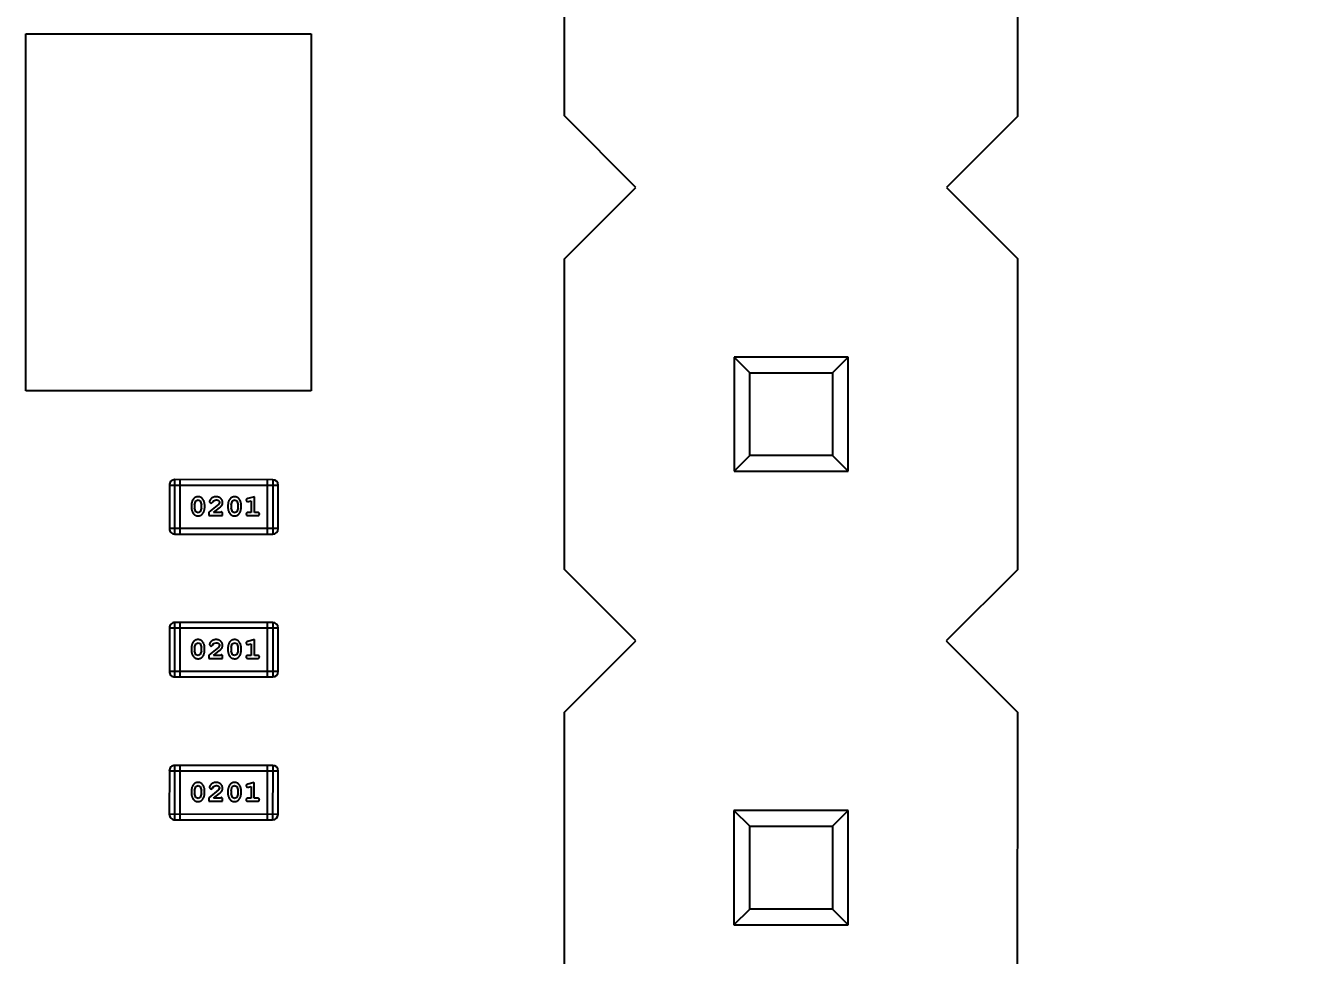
# Model space of a CAD drawing. Header units: millimetres. Extents: x 3 to 124, y -45 to 11.
# Drawn here: x 109.54 to 116.75, y -11.62 to -6.41 of the extents above; entities that cross this region are included whole.
import ezdxf

# ---------------------------------------------------------------- set-up
doc = ezdxf.new("R2010")
doc.units = ezdxf.units.MM
doc.header["$LTSCALE"] = 1.21
doc.header["$MEASUREMENT"] = 0
doc.header["$PDMODE"] = 3
doc.header["$PDSIZE"] = 0.3125
doc.layers.get('0').update_dxf_attribs({"linetype": 'CONTINUOUS'})
doc.layers.get('DEFPOINTS').update_dxf_attribs({"linetype": 'CONTINUOUS'})
doc.layers.add('Dim', color=3, linetype='CONTINUOUS', lineweight=25)
doc.styles.get("Standard").update_dxf_attribs({"font": 'txt', "width": 0.8})
doc.dimstyles.get("Standard").update_dxf_attribs({"dimtxt": 0.15625, "dimasz": 0.1875, "dimexe": 0.125, "dimexo": 0.0625, "dimgap": 0.09, "dimtad": 0, "dimtih": 1, "dimtoh": 1, "dimzin": 4, "dimdsep": 46, "dimtxsty": 'STANDARD', "dimblk": '_FILLED', "dimblk1": '_FILLED', "dimblk2": '_FILLED', "dimcen": 0.09, "dimazin": 1, "dimtp": 0.01, "dimtm": 0.01, "dimtfac": 1, "dimtofl": 0, "dimtmove": 0, "dimatfit": 3, "dimldrblk": '_FILLED', "dimfxl": 1, "dimtolj": 1, "dimtzin": 4, "dimarcsym": 0})

# ---------------------------------------------------------------- blocks, each defined once
blk = doc.blocks.new('_FILLED')
at = {"color": 0, "linetype": 'ByBlock'}
blk.add_solid([(0, 0), (-1, 0.1667), (-1, -0.1667)], dxfattribs=at)
blk = doc.blocks.new('*D23')
at = {"color": 0, "linetype": 'ByBlock', "lineweight": -2}
for p, q in [((113.4504, 0.2472), (123.4759, 0.2472)), ((123.4134, 0.2472), (123.4134, -17.7412)), ((123.4134, -38.7528), (123.4134, -20.7645)), ((113.4504, -38.7528), (123.4759, -38.7528))]:
    blk.add_line(p, q, dxfattribs=at)
at = {"layer": 'DEFPOINTS', "color": 0, "linetype": 'ByBlock'}
for p in [(113.4192, 0.2472), (113.4192, -38.7528)]:
    blk.add_point(p, dxfattribs=at)
at = {"color": 0, "linetype": 'ByBlock', "lineweight": -2}
for p, rotation in [((123.4134, 0.2472), 90), ((123.4134, -38.7528), 270)]:
    blk.add_blockref('_FILLED', p, dxfattribs=dict(at, rotation=rotation))
at = {"color": 0, "linetype": 'ByBlock', "lineweight": -2, "insert": (123.4134, -19.2528), "char_height": 1, "attachment_point": 5, "rotation": 90}
blk.add_mtext('\\A1;39.00', dxfattribs=at)
blk = doc.blocks.new('*D27')
at = {"color": 0, "linetype": 'ByBlock', "lineweight": -2}
for p, q in [((114.1847, -3.5061), (120.8289, -3.5061)), ((120.7664, -3.5061), (120.7664, -11.3611)), ((120.7664, -28.9061), (120.7664, -21.0511)), ((114.2114, -28.9061), (120.8289, -28.9061))]:
    blk.add_line(p, q, dxfattribs=at)
at = {"layer": 'DEFPOINTS', "color": 0, "linetype": 'ByBlock'}
for p in [(114.1535, -3.5061), (114.1801, -28.9061)]:
    blk.add_point(p, dxfattribs=at)
at = {"color": 0, "linetype": 'ByBlock', "lineweight": -2}
for p, rotation in [((120.7664, -3.5061), 90), ((120.7664, -28.9061), 270)]:
    blk.add_blockref('_FILLED', p, dxfattribs=dict(at, rotation=rotation))
at = {"color": 0, "linetype": 'ByBlock', "lineweight": -2, "insert": (120.7664, -16.2061), "char_height": 1, "attachment_point": 5, "rotation": 90}
blk.add_mtext('\\A1;25.40(=2.54*10)', dxfattribs=at)

msp = doc.modelspace()

# ---------------------------------------------------------------- linework, layer by layer
at = {"color": 6, "linetype": 'Continuous'}
for p, q in [((112.5629, -6.9158), (112.5632, -5.1758)), ((115.1029, -6.9162), (115.1032, -5.1762)), ((109.5426, -8.4552), (109.5429, -6.4552)), ((109.5429, -6.4552), (111.1429, -6.4555)), ((111.1429, -6.4555), (111.1426, -8.4555)), ((112.9628, -7.3158), (112.5629, -6.9158)), ((115.1029, -6.9162), (114.7028, -7.3162)), ((112.5627, -7.7158), (112.9628, -7.3158)), ((114.7028, -7.3162), (115.1027, -7.7162)), ((112.5624, -9.4558), (112.5627, -7.7158)), ((115.1024, -9.4562), (115.1027, -7.7162)), ((113.5126, -8.2659), (113.5125, -8.9059)), ((114.1526, -8.2661), (113.5126, -8.2659)), ((113.6008, -8.3541), (113.5126, -8.2659)), ((114.0644, -8.3542), (114.1526, -8.2661)), ((114.1525, -8.9061), (114.1526, -8.2661)), ((113.6007, -8.8178), (113.6008, -8.3541)), ((113.6008, -8.3541), (114.0644, -8.3542)), ((114.0644, -8.3542), (114.0644, -8.8179)), ((111.1426, -8.4555), (109.5426, -8.4552)), ((113.5125, -8.9059), (113.6007, -8.8178)), ((114.0644, -8.8179), (113.6007, -8.8178)), ((114.1525, -8.9061), (114.0644, -8.8179)), ((113.5125, -8.9059), (114.1525, -8.9061)), ((110.3477, -8.9833), (110.3477, -9.2271)), ((110.3477, -8.9833), (110.9573, -8.9834)), ((110.3782, -9.2576), (110.3782, -8.9528)), ((110.9269, -8.9529), (110.3782, -8.9528)), ((110.4087, -9.2576), (110.4087, -8.9528)), ((110.8964, -8.9529), (110.8963, -9.2577)), ((110.9269, -8.9529), (110.9268, -9.2577)), ((110.9573, -9.2273), (110.9573, -8.9834)), ((110.4889, -9.0935), (110.4962, -9.0717)), ((110.4962, -9.0717), (110.5085, -9.0659)), ((110.5085, -9.0659), (110.5207, -9.0712)), ((110.5207, -9.0712), (110.5282, -9.0935)), ((110.5723, -9.078), (110.5811, -9.0864)), ((110.5811, -9.0864), (110.5896, -9.0798)), ((110.5896, -9.0798), (110.5946, -9.0713)), ((110.5946, -9.0713), (110.6094, -9.0659)), ((110.6289, -9.0805), (110.6242, -9.0902)), ((110.6934, -9.0935), (110.7007, -9.0718)), ((110.7007, -9.0718), (110.7131, -9.066)), ((110.7131, -9.066), (110.7252, -9.0713)), ((110.7252, -9.0713), (110.7328, -9.0935)), ((110.7784, -9.0677), (110.7863, -9.077)), ((110.7863, -9.077), (110.7917, -9.076)), ((110.824, -9.0487), (110.7874, -9.0586)), ((110.7917, -9.076), (110.8067, -9.0718)), ((110.8067, -9.0718), (110.8067, -9.1368)), ((110.824, -9.1368), (110.824, -9.0487)), ((110.4716, -9.0932), (110.4716, -9.111)), ((110.4889, -9.0935), (110.4889, -9.1107)), ((110.4966, -9.133), (110.4889, -9.1107)), ((110.5087, -9.1383), (110.4966, -9.133)), ((110.521, -9.1325), (110.5087, -9.1383)), ((110.5282, -9.1107), (110.521, -9.1325)), ((110.5282, -9.1107), (110.5282, -9.0935)), ((110.5456, -9.111), (110.5456, -9.0932)), ((110.6242, -9.0902), (110.5691, -9.1352)), ((110.5691, -9.1352), (110.5691, -9.154)), ((110.5691, -9.154), (110.6462, -9.154)), ((110.5959, -9.1367), (110.6295, -9.1097)), ((110.6321, -9.1367), (110.5959, -9.1367)), ((110.6376, -9.1336), (110.6321, -9.1367)), ((110.6462, -9.154), (110.6462, -9.1462)), ((110.6761, -9.0933), (110.6761, -9.111)), ((110.6934, -9.0935), (110.6934, -9.1107)), ((110.7011, -9.133), (110.6934, -9.1107)), ((110.7132, -9.1383), (110.7011, -9.133)), ((110.7255, -9.1325), (110.7132, -9.1383)), ((110.7328, -9.1108), (110.7255, -9.1325)), ((110.7328, -9.1108), (110.7328, -9.0935)), ((110.7501, -9.111), (110.7501, -9.0933)), ((110.8067, -9.1368), (110.7894, -9.1368)), ((110.7894, -9.1541), (110.8413, -9.1541)), ((110.8413, -9.1368), (110.824, -9.1368)), ((110.9573, -9.2273), (110.3477, -9.2271)), ((110.3782, -9.2576), (110.9268, -9.2577)), ((112.9623, -9.8558), (112.5624, -9.4558)), ((115.1024, -9.4562), (114.7023, -9.8562)), ((110.3476, -9.7833), (110.3476, -10.0272)), ((110.3476, -9.7833), (110.9572, -9.7834)), ((110.378, -10.0577), (110.3781, -9.7529)), ((110.9267, -9.753), (110.3781, -9.7529)), ((110.4085, -10.0577), (110.4086, -9.7529)), ((110.8962, -9.7529), (110.8962, -10.0577)), ((110.9267, -9.753), (110.9267, -10.0578)), ((110.9572, -10.0273), (110.9572, -9.7834)), ((110.4888, -9.8935), (110.496, -9.8717)), ((110.496, -9.8717), (110.5084, -9.8659)), ((110.5084, -9.8659), (110.5205, -9.8712)), ((110.5205, -9.8712), (110.5281, -9.8935)), ((110.5722, -9.878), (110.581, -9.8864)), ((110.5895, -9.8798), (110.5944, -9.8713)), ((110.5944, -9.8713), (110.6093, -9.866)), ((110.6933, -9.8936), (110.7005, -9.8718)), ((110.7005, -9.8718), (110.7129, -9.866)), ((110.7129, -9.866), (110.725, -9.8713)), ((110.725, -9.8713), (110.7326, -9.8936)), ((110.7782, -9.8677), (110.7861, -9.877)), ((110.7861, -9.877), (110.7915, -9.876)), ((110.8239, -9.8487), (110.7873, -9.8586)), ((110.7915, -9.876), (110.8066, -9.8718)), ((110.8066, -9.8718), (110.8065, -9.9368)), ((110.8239, -9.9368), (110.8239, -9.8487)), ((112.5623, -10.2558), (112.9623, -9.8558)), ((114.7023, -9.8562), (115.1023, -10.2562)), ((110.4715, -9.8932), (110.4715, -9.911)), ((110.4888, -9.8935), (110.4888, -9.9107)), ((110.4964, -9.933), (110.4888, -9.9107)), ((110.5086, -9.9383), (110.4964, -9.933)), ((110.5208, -9.9325), (110.5086, -9.9383)), ((110.5281, -9.9107), (110.5208, -9.9325)), ((110.5281, -9.9107), (110.5281, -9.8935)), ((110.5454, -9.911), (110.5454, -9.8933)), ((110.624, -9.8902), (110.569, -9.9352)), ((110.569, -9.9352), (110.569, -9.9541)), ((110.581, -9.8864), (110.5895, -9.8798)), ((110.5957, -9.9368), (110.6293, -9.9097)), ((110.6319, -9.9368), (110.5957, -9.9368)), ((110.6288, -9.8805), (110.624, -9.8902)), ((110.6374, -9.9336), (110.6319, -9.9368)), ((110.6461, -9.9541), (110.6461, -9.9462)), ((110.676, -9.8933), (110.676, -9.911)), ((110.6933, -9.8936), (110.6933, -9.9108)), ((110.7009, -9.9331), (110.6933, -9.9108)), ((110.7131, -9.9383), (110.7009, -9.9331)), ((110.7254, -9.9325), (110.7131, -9.9383)), ((110.7326, -9.9108), (110.7254, -9.9325)), ((110.7326, -9.9108), (110.7326, -9.8936)), ((110.7499, -9.911), (110.7499, -9.8933)), ((110.8065, -9.9368), (110.7892, -9.9368)), ((110.8412, -9.9368), (110.8239, -9.9368)), ((110.569, -9.9541), (110.6461, -9.9541)), ((110.7892, -9.9541), (110.8412, -9.9541)), ((110.9572, -10.0273), (110.3476, -10.0272)), ((110.378, -10.0577), (110.9267, -10.0578)), ((112.562, -11.9958), (112.5623, -10.2558)), ((115.102, -11.9962), (115.1023, -10.2562)), ((110.3475, -10.5833), (110.3474, -10.8272)), ((110.3475, -10.5833), (110.9571, -10.5834)), ((110.3779, -10.8576), (110.3779, -10.5528)), ((110.9266, -10.5529), (110.3779, -10.5528)), ((110.4084, -10.8576), (110.4084, -10.5528)), ((110.8961, -10.5529), (110.896, -10.8577)), ((110.9266, -10.5529), (110.9265, -10.8577)), ((110.957, -10.8273), (110.9571, -10.5834)), ((110.4886, -10.6935), (110.4959, -10.6717)), ((110.4959, -10.6717), (110.5083, -10.6659)), ((110.5083, -10.6659), (110.5204, -10.6712)), ((110.5204, -10.6712), (110.528, -10.6935)), ((110.5893, -10.6798), (110.5943, -10.6713)), ((110.5943, -10.6713), (110.6092, -10.666)), ((110.6931, -10.6935), (110.7004, -10.6718)), ((110.7004, -10.6718), (110.7128, -10.666)), ((110.7128, -10.666), (110.7249, -10.6713)), ((110.7249, -10.6713), (110.7325, -10.6936)), ((110.7781, -10.6677), (110.786, -10.677)), ((110.8237, -10.6487), (110.7871, -10.6586)), ((110.7914, -10.676), (110.8064, -10.6718)), ((110.8064, -10.6718), (110.8064, -10.7368)), ((110.8237, -10.7368), (110.8237, -10.6487)), ((110.4713, -10.6932), (110.4713, -10.711)), ((110.4886, -10.6935), (110.4886, -10.7107)), ((110.4963, -10.733), (110.4886, -10.7107)), ((110.5084, -10.7383), (110.4963, -10.733)), ((110.5207, -10.7325), (110.5084, -10.7383)), ((110.528, -10.7107), (110.5207, -10.7325)), ((110.528, -10.7107), (110.528, -10.6935)), ((110.5453, -10.711), (110.5453, -10.6932)), ((110.6239, -10.6902), (110.5689, -10.7352)), ((110.5689, -10.7352), (110.5689, -10.754)), ((110.572, -10.678), (110.5808, -10.6864)), ((110.5808, -10.6864), (110.5893, -10.6798)), ((110.5956, -10.7367), (110.6292, -10.7097)), ((110.6318, -10.7367), (110.5956, -10.7367)), ((110.6286, -10.6805), (110.6239, -10.6902)), ((110.6373, -10.7336), (110.6318, -10.7367)), ((110.6758, -10.6933), (110.6758, -10.711)), ((110.6931, -10.6935), (110.6931, -10.7108)), ((110.7008, -10.733), (110.6931, -10.7108)), ((110.7129, -10.7383), (110.7008, -10.733)), ((110.7252, -10.7325), (110.7129, -10.7383)), ((110.7325, -10.7108), (110.7252, -10.7325)), ((110.7325, -10.7108), (110.7325, -10.6936)), ((110.7498, -10.711), (110.7498, -10.6933)), ((110.786, -10.677), (110.7914, -10.676)), ((110.8064, -10.7368), (110.7891, -10.7368)), ((110.841, -10.7368), (110.8237, -10.7368)), ((110.5689, -10.754), (110.6459, -10.7541)), ((110.6459, -10.7541), (110.6459, -10.7462)), ((110.7891, -10.7541), (110.841, -10.7541)), ((113.5122, -10.8059), (113.5121, -11.4459)), ((114.1522, -10.8061), (113.5122, -10.8059)), ((113.6003, -10.8941), (113.5122, -10.8059)), ((114.064, -10.8942), (114.1522, -10.8061)), ((114.1521, -11.4461), (114.1522, -10.8061)), ((110.957, -10.8273), (110.3474, -10.8272)), ((110.3779, -10.8576), (110.9265, -10.8577)), ((113.6002, -11.3578), (113.6003, -10.8941)), ((113.6003, -10.8941), (114.064, -10.8942)), ((114.064, -10.8942), (114.0639, -11.3579)), ((113.5121, -11.4459), (113.6002, -11.3578)), ((114.0639, -11.3579), (113.6002, -11.3578)), ((114.1521, -11.4461), (114.0639, -11.3579)), ((113.5121, -11.4459), (114.1521, -11.4461))]:
    msp.add_line(p, q, dxfattribs=at)
for centre, start, end in [((110.3782, -8.9833), 89.98961, 179.98961), ((110.9269, -8.9834), 359.98961, 89.98961), ((110.3782, -9.2272), 179.98961, 269.98961), ((110.9268, -9.2273), 269.98961, 359.98961), ((110.3781, -9.7833), 89.98961, 179.98961), ((110.9267, -9.7834), 359.98961, 89.98961), ((110.378, -10.0272), 179.98961, 269.98961), ((110.9267, -10.0273), 269.98961, 359.98961), ((110.3779, -10.5833), 89.98961, 179.98961), ((110.9266, -10.5834), 359.98961, 89.98961), ((110.3779, -10.8272), 179.98961, 269.98961), ((110.9265, -10.8273), 269.98961, 359.98961)]:
    msp.add_arc(centre, 0.0305, start, end, dxfattribs=at)
for points, knots in [([(110.5084, -9.0486), (110.507, -9.0487), (110.5042, -9.0487), (110.5001, -9.0494), (110.4963, -9.0506), (110.4927, -9.0521), (110.4894, -9.0542), (110.4863, -9.0567), (110.4835, -9.0597), (110.4811, -9.0631), (110.4789, -9.0667), (110.477, -9.0704), (110.4753, -9.0741), (110.474, -9.0778), (110.4729, -9.0816), (110.4722, -9.0855), (110.4717, -9.0893), (110.4716, -9.0919), (110.4716, -9.0932)], [0, 0, 0, 0, 0.06692, 0.130834, 0.19258, 0.252759, 0.312631, 0.373411, 0.436359, 0.501894, 0.568244, 0.632472, 0.69556, 0.757163, 0.818592, 0.878885, 0.939235, 1, 1, 1, 1]), ([(110.5456, -9.0932), (110.5455, -9.0922), (110.5455, -9.09), (110.5452, -9.0868), (110.5447, -9.0837), (110.544, -9.0806), (110.5431, -9.0775), (110.542, -9.0745), (110.5407, -9.0716), (110.5392, -9.0687), (110.5376, -9.066), (110.5359, -9.0634), (110.5343, -9.0611), (110.5326, -9.059), (110.5309, -9.0571), (110.5292, -9.0555), (110.5275, -9.054), (110.5251, -9.0525), (110.5219, -9.0509), (110.5178, -9.0496), (110.5132, -9.0488), (110.5101, -9.0487), (110.5084, -9.0486)], [0, 0, 0, 0, 0.049855, 0.099516, 0.148482, 0.19758, 0.246804, 0.296268, 0.346517, 0.397047, 0.446826, 0.49336, 0.537801, 0.579207, 0.617974, 0.654833, 0.689171, 0.722088, 0.786392, 0.853518, 0.924186, 1, 1, 1, 1]), ([(110.6096, -9.0486), (110.6079, -9.0487), (110.6045, -9.0488), (110.5996, -9.0497), (110.5948, -9.0511), (110.5903, -9.0531), (110.5862, -9.0555), (110.5825, -9.0584), (110.5794, -9.0616), (110.5769, -9.0652), (110.5749, -9.0688), (110.5734, -9.0721), (110.5725, -9.0751), (110.5724, -9.0771), (110.5723, -9.078)], [0, 0, 0, 0, 0.098286, 0.193983, 0.289056, 0.384352, 0.477435, 0.566197, 0.652355, 0.737986, 0.818188, 0.887401, 0.94802, 1, 1, 1, 1]), ([(110.6094, -9.0659), (110.6109, -9.066), (110.6135, -9.0661), (110.6174, -9.0669), (110.6207, -9.0683), (110.6236, -9.0702), (110.6259, -9.0725), (110.6277, -9.075), (110.6287, -9.0777), (110.6289, -9.0795), (110.6289, -9.0805)], [0, 0, 0, 0, 0.156344, 0.299348, 0.4327, 0.561, 0.682299, 0.791883, 0.89611, 1, 1, 1, 1]), ([(110.6462, -9.0814), (110.6462, -9.0803), (110.6461, -9.0781), (110.6457, -9.0749), (110.6448, -9.0718), (110.6437, -9.0688), (110.6422, -9.0659), (110.6405, -9.0632), (110.6384, -9.0606), (110.636, -9.0582), (110.6333, -9.056), (110.6305, -9.054), (110.6274, -9.0523), (110.6242, -9.051), (110.6208, -9.0499), (110.6172, -9.0492), (110.6135, -9.0487), (110.6109, -9.0487), (110.6096, -9.0486)], [0, 0, 0, 0, 0.060981, 0.120256, 0.178148, 0.236115, 0.293993, 0.352864, 0.413358, 0.476056, 0.539296, 0.602396, 0.665116, 0.728325, 0.792919, 0.859317, 0.928302, 1, 1, 1, 1]), ([(110.6295, -9.1097), (110.6304, -9.1089), (110.632, -9.1074), (110.6344, -9.1052), (110.6365, -9.1031), (110.6384, -9.1011), (110.64, -9.0993), (110.6414, -9.0975), (110.6425, -9.0959), (110.6436, -9.0938), (110.6447, -9.0912), (110.6456, -9.0881), (110.6461, -9.0848), (110.6462, -9.0825), (110.6462, -9.0814)], [0, 0, 0, 0, 0.103002, 0.197728, 0.285279, 0.365235, 0.437224, 0.502446, 0.560545, 0.611446, 0.707576, 0.80349, 0.900532, 1, 1, 1, 1]), ([(110.7129, -9.0487), (110.7115, -9.0487), (110.7087, -9.0488), (110.7046, -9.0495), (110.7008, -9.0506), (110.6972, -9.0522), (110.6939, -9.0543), (110.6908, -9.0568), (110.688, -9.0597), (110.6856, -9.0631), (110.6834, -9.0667), (110.6815, -9.0704), (110.6798, -9.0741), (110.6785, -9.0779), (110.6774, -9.0817), (110.6767, -9.0855), (110.6762, -9.0894), (110.6762, -9.092), (110.6761, -9.0933)], [0, 0, 0, 0, 0.06692, 0.130834, 0.19258, 0.252759, 0.312631, 0.373411, 0.436359, 0.501894, 0.568244, 0.632472, 0.69556, 0.757163, 0.818592, 0.878885, 0.939235, 1, 1, 1, 1]), ([(110.7501, -9.0933), (110.75, -9.0922), (110.75, -9.0901), (110.7497, -9.0869), (110.7492, -9.0837), (110.7485, -9.0806), (110.7476, -9.0776), (110.7465, -9.0746), (110.7452, -9.0716), (110.7437, -9.0687), (110.7421, -9.066), (110.7405, -9.0634), (110.7388, -9.0611), (110.7371, -9.059), (110.7354, -9.0572), (110.7337, -9.0555), (110.732, -9.0541), (110.7296, -9.0525), (110.7264, -9.0509), (110.7223, -9.0496), (110.7177, -9.0488), (110.7146, -9.0487), (110.7129, -9.0487)], [0, 0, 0, 0, 0.049855, 0.099516, 0.148482, 0.19758, 0.246804, 0.296268, 0.346517, 0.397047, 0.446826, 0.49336, 0.537801, 0.579207, 0.617974, 0.654833, 0.689171, 0.722088, 0.786392, 0.853518, 0.924186, 1, 1, 1, 1]), ([(110.7874, -9.0586), (110.7866, -9.0588), (110.785, -9.0593), (110.7829, -9.0601), (110.7813, -9.061), (110.7801, -9.0621), (110.7793, -9.0632), (110.7788, -9.0646), (110.7784, -9.0661), (110.7784, -9.0672), (110.7784, -9.0677)], [0, 0, 0, 0, 0.187321, 0.344927, 0.475328, 0.579604, 0.674244, 0.773631, 0.882025, 1, 1, 1, 1]), ([(110.4716, -9.111), (110.4716, -9.1121), (110.4717, -9.1142), (110.472, -9.1174), (110.4725, -9.1205), (110.4732, -9.1236), (110.474, -9.1266), (110.4752, -9.1296), (110.4764, -9.1326), (110.4779, -9.1355), (110.4795, -9.1382), (110.4811, -9.1407), (110.4827, -9.143), (110.4844, -9.1452), (110.4861, -9.147), (110.4878, -9.1487), (110.4895, -9.1501), (110.4919, -9.1517), (110.4951, -9.1533), (110.4993, -9.1546), (110.5038, -9.1555), (110.507, -9.1555), (110.5086, -9.1556)], [0, 0, 0, 0, 0.049886, 0.09882, 0.148132, 0.19689, 0.246038, 0.295176, 0.345305, 0.395692, 0.445312, 0.491875, 0.535813, 0.577009, 0.616081, 0.652689, 0.687585, 0.720206, 0.785062, 0.85223, 0.923759, 1, 1, 1, 1]), ([(110.5086, -9.1556), (110.5101, -9.1556), (110.5129, -9.1555), (110.517, -9.1548), (110.5208, -9.1537), (110.5244, -9.1521), (110.5277, -9.15), (110.5308, -9.1475), (110.5336, -9.1446), (110.536, -9.1412), (110.5382, -9.1376), (110.5402, -9.1339), (110.5418, -9.1302), (110.5432, -9.1264), (110.5442, -9.1226), (110.545, -9.1188), (110.5455, -9.1149), (110.5455, -9.1123), (110.5456, -9.111)], [0, 0, 0, 0, 0.067217, 0.131051, 0.19272, 0.252824, 0.312745, 0.373449, 0.436041, 0.501494, 0.567761, 0.632087, 0.695096, 0.757109, 0.817993, 0.878657, 0.939311, 1, 1, 1, 1]), ([(110.6462, -9.1462), (110.6462, -9.1451), (110.6462, -9.1431), (110.6457, -9.1404), (110.6451, -9.1382), (110.644, -9.1364), (110.6427, -9.1352), (110.6412, -9.1342), (110.6394, -9.1337), (110.6382, -9.1336), (110.6376, -9.1336)], [0, 0, 0, 0, 0.1844, 0.34094, 0.473574, 0.586824, 0.690029, 0.789175, 0.890445, 1, 1, 1, 1]), ([(110.6761, -9.111), (110.6761, -9.1121), (110.6762, -9.1142), (110.6765, -9.1174), (110.677, -9.1205), (110.6777, -9.1236), (110.6785, -9.1267), (110.6797, -9.1296), (110.6809, -9.1326), (110.6824, -9.1355), (110.684, -9.1382), (110.6856, -9.1408), (110.6873, -9.1431), (110.6889, -9.1452), (110.6906, -9.1471), (110.6923, -9.1487), (110.694, -9.1501), (110.6964, -9.1517), (110.6996, -9.1534), (110.7038, -9.1547), (110.7083, -9.1555), (110.7115, -9.1556), (110.7132, -9.1556)], [0, 0, 0, 0, 0.049886, 0.09882, 0.148132, 0.19689, 0.246038, 0.295176, 0.345305, 0.395692, 0.445312, 0.491875, 0.535813, 0.577009, 0.616081, 0.652689, 0.687585, 0.720206, 0.785062, 0.85223, 0.923759, 1, 1, 1, 1]), ([(110.7132, -9.1556), (110.7146, -9.1556), (110.7174, -9.1555), (110.7215, -9.1548), (110.7253, -9.1537), (110.7289, -9.1521), (110.7323, -9.1501), (110.7353, -9.1476), (110.7381, -9.1446), (110.7406, -9.1412), (110.7427, -9.1376), (110.7447, -9.134), (110.7464, -9.1302), (110.7477, -9.1265), (110.7487, -9.1227), (110.7495, -9.1188), (110.75, -9.1149), (110.75, -9.1123), (110.7501, -9.111)], [0, 0, 0, 0, 0.067217, 0.131051, 0.19272, 0.252824, 0.312745, 0.373449, 0.436041, 0.501494, 0.567761, 0.632087, 0.695096, 0.757109, 0.817993, 0.878657, 0.939311, 1, 1, 1, 1]), ([(110.7894, -9.1368), (110.7885, -9.1368), (110.7868, -9.1368), (110.7845, -9.1373), (110.7825, -9.1381), (110.781, -9.1391), (110.7798, -9.1405), (110.779, -9.1419), (110.7785, -9.1436), (110.7784, -9.1448), (110.7784, -9.1454)], [0, 0, 0, 0, 0.169102, 0.317658, 0.446239, 0.563118, 0.671828, 0.776546, 0.884858, 1, 1, 1, 1]), ([(110.7784, -9.1454), (110.7784, -9.146), (110.7785, -9.1472), (110.779, -9.1489), (110.7798, -9.1504), (110.781, -9.1518), (110.7825, -9.1528), (110.7845, -9.1535), (110.7868, -9.154), (110.7885, -9.1541), (110.7894, -9.1541)], [0, 0, 0, 0, 0.115051, 0.223278, 0.329269, 0.437893, 0.554681, 0.682591, 0.83103, 1, 1, 1, 1]), ([(110.8523, -9.1454), (110.8523, -9.1448), (110.8522, -9.1436), (110.8517, -9.142), (110.8509, -9.1405), (110.8497, -9.1391), (110.8482, -9.1381), (110.8462, -9.1373), (110.8439, -9.1368), (110.8422, -9.1368), (110.8413, -9.1368)], [0, 0, 0, 0, 0.11517, 0.223509, 0.328254, 0.438012, 0.553651, 0.682263, 0.830856, 1, 1, 1, 1]), ([(110.8413, -9.1541), (110.8422, -9.1541), (110.8439, -9.154), (110.8462, -9.1536), (110.8482, -9.1528), (110.8497, -9.1517), (110.8509, -9.1504), (110.8517, -9.1489), (110.8522, -9.1472), (110.8523, -9.146), (110.8523, -9.1454)], [0, 0, 0, 0, 0.169012, 0.317488, 0.445429, 0.560977, 0.67065, 0.776666, 0.88492, 1, 1, 1, 1]), ([(110.5083, -9.8486), (110.5068, -9.8487), (110.504, -9.8488), (110.4999, -9.8495), (110.4961, -9.8506), (110.4925, -9.8522), (110.4892, -9.8542), (110.4862, -9.8567), (110.4834, -9.8597), (110.4809, -9.8631), (110.4787, -9.8667), (110.4768, -9.8704), (110.4751, -9.8741), (110.4738, -9.8778), (110.4728, -9.8816), (110.472, -9.8855), (110.4716, -9.8893), (110.4715, -9.8919), (110.4715, -9.8932)], [0, 0, 0, 0, 0.06692, 0.130834, 0.19258, 0.252759, 0.312631, 0.373411, 0.436359, 0.501894, 0.568244, 0.632472, 0.69556, 0.757163, 0.818592, 0.878885, 0.939235, 1, 1, 1, 1]), ([(110.5454, -9.8933), (110.5454, -9.8922), (110.5454, -9.89), (110.5451, -9.8869), (110.5445, -9.8837), (110.5439, -9.8806), (110.5429, -9.8776), (110.5418, -9.8746), (110.5405, -9.8716), (110.539, -9.8687), (110.5374, -9.866), (110.5358, -9.8634), (110.5341, -9.8611), (110.5325, -9.859), (110.5308, -9.8571), (110.5291, -9.8555), (110.5273, -9.8541), (110.525, -9.8525), (110.5218, -9.8509), (110.5176, -9.8496), (110.5131, -9.8488), (110.5099, -9.8487), (110.5083, -9.8486)], [0, 0, 0, 0, 0.049855, 0.099516, 0.148482, 0.19758, 0.246804, 0.296268, 0.346517, 0.397047, 0.446826, 0.49336, 0.537801, 0.579207, 0.617974, 0.654833, 0.689171, 0.722088, 0.786392, 0.853518, 0.924186, 1, 1, 1, 1]), ([(110.6094, -9.8487), (110.6077, -9.8487), (110.6044, -9.8488), (110.5994, -9.8497), (110.5947, -9.8511), (110.5902, -9.8531), (110.586, -9.8555), (110.5824, -9.8584), (110.5793, -9.8616), (110.5767, -9.8652), (110.5748, -9.8688), (110.5733, -9.8721), (110.5724, -9.8751), (110.5722, -9.8771), (110.5722, -9.878)], [0, 0, 0, 0, 0.098286, 0.193983, 0.289056, 0.384352, 0.477435, 0.566197, 0.652355, 0.737986, 0.818188, 0.887401, 0.94802, 1, 1, 1, 1]), ([(110.6093, -9.866), (110.6107, -9.866), (110.6134, -9.8661), (110.6172, -9.8669), (110.6206, -9.8683), (110.6235, -9.8702), (110.6258, -9.8725), (110.6275, -9.875), (110.6286, -9.8777), (110.6287, -9.8796), (110.6288, -9.8805)], [0, 0, 0, 0, 0.156344, 0.299348, 0.4327, 0.561, 0.682299, 0.791883, 0.89611, 1, 1, 1, 1]), ([(110.6461, -9.8814), (110.6461, -9.8803), (110.646, -9.8781), (110.6455, -9.8749), (110.6447, -9.8718), (110.6436, -9.8688), (110.6421, -9.866), (110.6403, -9.8632), (110.6382, -9.8606), (110.6358, -9.8582), (110.6332, -9.856), (110.6303, -9.854), (110.6273, -9.8523), (110.6241, -9.851), (110.6207, -9.85), (110.6171, -9.8492), (110.6133, -9.8487), (110.6107, -9.8487), (110.6094, -9.8487)], [0, 0, 0, 0, 0.060981, 0.120256, 0.178148, 0.236115, 0.293993, 0.352864, 0.413358, 0.476056, 0.539296, 0.602396, 0.665116, 0.728325, 0.792919, 0.859317, 0.928302, 1, 1, 1, 1]), ([(110.7128, -9.8487), (110.7113, -9.8487), (110.7085, -9.8488), (110.7045, -9.8495), (110.7006, -9.8506), (110.697, -9.8522), (110.6937, -9.8543), (110.6907, -9.8568), (110.6879, -9.8597), (110.6854, -9.8631), (110.6832, -9.8667), (110.6813, -9.8704), (110.6797, -9.8741), (110.6783, -9.8779), (110.6773, -9.8817), (110.6765, -9.8855), (110.6761, -9.8894), (110.676, -9.892), (110.676, -9.8933)], [0, 0, 0, 0, 0.06692, 0.130834, 0.19258, 0.252759, 0.312631, 0.373411, 0.436359, 0.501894, 0.568244, 0.632472, 0.69556, 0.757163, 0.818592, 0.878885, 0.939235, 1, 1, 1, 1]), ([(110.7499, -9.8933), (110.7499, -9.8922), (110.7499, -9.8901), (110.7496, -9.8869), (110.749, -9.8838), (110.7484, -9.8807), (110.7474, -9.8776), (110.7463, -9.8746), (110.745, -9.8716), (110.7435, -9.8687), (110.7419, -9.866), (110.7403, -9.8635), (110.7387, -9.8611), (110.737, -9.859), (110.7353, -9.8572), (110.7336, -9.8555), (110.7318, -9.8541), (110.7295, -9.8525), (110.7263, -9.8509), (110.7221, -9.8496), (110.7176, -9.8488), (110.7144, -9.8487), (110.7128, -9.8487)], [0, 0, 0, 0, 0.049855, 0.099516, 0.148482, 0.19758, 0.246804, 0.296268, 0.346517, 0.397047, 0.446826, 0.49336, 0.537801, 0.579207, 0.617974, 0.654833, 0.689171, 0.722088, 0.786392, 0.853518, 0.924186, 1, 1, 1, 1]), ([(110.7873, -9.8586), (110.7864, -9.8588), (110.7849, -9.8593), (110.7828, -9.8601), (110.7812, -9.8611), (110.78, -9.8621), (110.7792, -9.8633), (110.7786, -9.8646), (110.7783, -9.8661), (110.7783, -9.8672), (110.7782, -9.8677)], [0, 0, 0, 0, 0.187321, 0.344927, 0.475328, 0.579604, 0.674244, 0.773631, 0.882025, 1, 1, 1, 1]), ([(110.4715, -9.911), (110.4715, -9.9121), (110.4715, -9.9142), (110.4718, -9.9174), (110.4723, -9.9205), (110.473, -9.9236), (110.4739, -9.9266), (110.475, -9.9296), (110.4763, -9.9326), (110.4778, -9.9355), (110.4793, -9.9382), (110.4809, -9.9408), (110.4826, -9.9431), (110.4842, -9.9452), (110.4859, -9.947), (110.4876, -9.9487), (110.4894, -9.9501), (110.4917, -9.9517), (110.4949, -9.9533), (110.4991, -9.9546), (110.5037, -9.9555), (110.5069, -9.9556), (110.5085, -9.9556)], [0, 0, 0, 0, 0.049886, 0.09882, 0.148132, 0.19689, 0.246038, 0.295176, 0.345305, 0.395692, 0.445312, 0.491875, 0.535813, 0.577009, 0.616081, 0.652689, 0.687585, 0.720206, 0.785062, 0.85223, 0.923759, 1, 1, 1, 1]), ([(110.5085, -9.9556), (110.5099, -9.9556), (110.5128, -9.9555), (110.5169, -9.9548), (110.5207, -9.9537), (110.5243, -9.9521), (110.5276, -9.9501), (110.5306, -9.9475), (110.5334, -9.9446), (110.5359, -9.9412), (110.5381, -9.9376), (110.5401, -9.9339), (110.5417, -9.9302), (110.5431, -9.9265), (110.5441, -9.9226), (110.5449, -9.9188), (110.5453, -9.9149), (110.5454, -9.9123), (110.5454, -9.911)], [0, 0, 0, 0, 0.067217, 0.131051, 0.19272, 0.252824, 0.312745, 0.373449, 0.436041, 0.501494, 0.567761, 0.632087, 0.695096, 0.757109, 0.817993, 0.878657, 0.939311, 1, 1, 1, 1]), ([(110.6293, -9.9097), (110.6302, -9.9089), (110.6319, -9.9075), (110.6343, -9.9052), (110.6364, -9.9031), (110.6383, -9.9012), (110.6399, -9.8993), (110.6412, -9.8975), (110.6423, -9.8959), (110.6435, -9.8938), (110.6445, -9.8913), (110.6454, -9.8881), (110.646, -9.8848), (110.6461, -9.8826), (110.6461, -9.8814)], [0, 0, 0, 0, 0.103002, 0.197728, 0.285279, 0.365235, 0.437224, 0.502446, 0.560545, 0.611446, 0.707576, 0.80349, 0.900532, 1, 1, 1, 1]), ([(110.6461, -9.9462), (110.6461, -9.9451), (110.646, -9.9432), (110.6456, -9.9405), (110.6449, -9.9382), (110.6438, -9.9365), (110.6425, -9.9352), (110.641, -9.9343), (110.6393, -9.9337), (110.6381, -9.9336), (110.6374, -9.9336)], [0, 0, 0, 0, 0.1844, 0.34094, 0.473574, 0.586824, 0.690029, 0.789175, 0.890445, 1, 1, 1, 1]), ([(110.676, -9.911), (110.676, -9.9121), (110.676, -9.9142), (110.6763, -9.9174), (110.6768, -9.9205), (110.6775, -9.9236), (110.6784, -9.9267), (110.6795, -9.9297), (110.6808, -9.9326), (110.6823, -9.9355), (110.6838, -9.9382), (110.6855, -9.9408), (110.6871, -9.9431), (110.6887, -9.9452), (110.6904, -9.9471), (110.6921, -9.9487), (110.6939, -9.9502), (110.6962, -9.9518), (110.6994, -9.9534), (110.7036, -9.9547), (110.7082, -9.9555), (110.7114, -9.9556), (110.713, -9.9557)], [0, 0, 0, 0, 0.049886, 0.09882, 0.148132, 0.19689, 0.246038, 0.295176, 0.345305, 0.395692, 0.445312, 0.491875, 0.535813, 0.577009, 0.616081, 0.652689, 0.687585, 0.720206, 0.785062, 0.85223, 0.923759, 1, 1, 1, 1]), ([(110.713, -9.9557), (110.7145, -9.9556), (110.7173, -9.9555), (110.7214, -9.9548), (110.7252, -9.9537), (110.7288, -9.9521), (110.7321, -9.9501), (110.7351, -9.9476), (110.738, -9.9446), (110.7404, -9.9412), (110.7426, -9.9376), (110.7446, -9.934), (110.7462, -9.9303), (110.7476, -9.9265), (110.7486, -9.9227), (110.7494, -9.9188), (110.7498, -9.915), (110.7499, -9.9123), (110.7499, -9.911)], [0, 0, 0, 0, 0.067217, 0.131051, 0.19272, 0.252824, 0.312745, 0.373449, 0.436041, 0.501494, 0.567761, 0.632087, 0.695096, 0.757109, 0.817993, 0.878657, 0.939311, 1, 1, 1, 1]), ([(110.7892, -9.9368), (110.7883, -9.9368), (110.7867, -9.9369), (110.7843, -9.9373), (110.7824, -9.9381), (110.7808, -9.9391), (110.7797, -9.9405), (110.7788, -9.942), (110.7783, -9.9436), (110.7783, -9.9448), (110.7782, -9.9454)], [0, 0, 0, 0, 0.169102, 0.317658, 0.446239, 0.563118, 0.671828, 0.776546, 0.884858, 1, 1, 1, 1]), ([(110.7782, -9.9454), (110.7783, -9.946), (110.7783, -9.9472), (110.7788, -9.9489), (110.7797, -9.9504), (110.7808, -9.9518), (110.7824, -9.9528), (110.7843, -9.9536), (110.7867, -9.954), (110.7883, -9.9541), (110.7892, -9.9541)], [0, 0, 0, 0, 0.115051, 0.223278, 0.329269, 0.437893, 0.554681, 0.682591, 0.83103, 1, 1, 1, 1]), ([(110.8522, -9.9455), (110.8521, -9.9448), (110.8521, -9.9437), (110.8516, -9.942), (110.8507, -9.9405), (110.8496, -9.9392), (110.848, -9.9381), (110.8461, -9.9373), (110.8437, -9.9369), (110.8421, -9.9368), (110.8412, -9.9368)], [0, 0, 0, 0, 0.11517, 0.223509, 0.328254, 0.438012, 0.553651, 0.682263, 0.830856, 1, 1, 1, 1]), ([(110.8412, -9.9541), (110.842, -9.9541), (110.8437, -9.954), (110.8461, -9.9536), (110.848, -9.9529), (110.8496, -9.9518), (110.8507, -9.9504), (110.8516, -9.9489), (110.8521, -9.9472), (110.8521, -9.9461), (110.8522, -9.9455)], [0, 0, 0, 0, 0.169012, 0.317488, 0.445429, 0.560977, 0.67065, 0.776666, 0.88492, 1, 1, 1, 1]), ([(110.5081, -10.6486), (110.5067, -10.6487), (110.5039, -10.6487), (110.4998, -10.6495), (110.496, -10.6506), (110.4924, -10.6522), (110.4891, -10.6542), (110.486, -10.6567), (110.4832, -10.6597), (110.4808, -10.6631), (110.4786, -10.6667), (110.4767, -10.6704), (110.475, -10.6741), (110.4737, -10.6778), (110.4726, -10.6816), (110.4719, -10.6855), (110.4714, -10.6893), (110.4714, -10.6919), (110.4713, -10.6932)], [0, 0, 0, 0, 0.06692, 0.130834, 0.19258, 0.252759, 0.312631, 0.373411, 0.436359, 0.501894, 0.568244, 0.632472, 0.69556, 0.757163, 0.818592, 0.878885, 0.939235, 1, 1, 1, 1]), ([(110.5453, -10.6932), (110.5452, -10.6922), (110.5452, -10.69), (110.5449, -10.6868), (110.5444, -10.6837), (110.5437, -10.6806), (110.5428, -10.6776), (110.5417, -10.6745), (110.5404, -10.6716), (110.5389, -10.6687), (110.5373, -10.666), (110.5357, -10.6634), (110.534, -10.6611), (110.5323, -10.659), (110.5306, -10.6571), (110.5289, -10.6555), (110.5272, -10.6541), (110.5248, -10.6525), (110.5216, -10.6509), (110.5175, -10.6496), (110.5129, -10.6488), (110.5098, -10.6487), (110.5081, -10.6486)], [0, 0, 0, 0, 0.049855, 0.099516, 0.148482, 0.19758, 0.246804, 0.296268, 0.346517, 0.397047, 0.446826, 0.49336, 0.537801, 0.579207, 0.617974, 0.654833, 0.689171, 0.722088, 0.786392, 0.853518, 0.924186, 1, 1, 1, 1]), ([(110.6093, -10.6486), (110.6076, -10.6487), (110.6042, -10.6488), (110.5993, -10.6497), (110.5945, -10.6511), (110.59, -10.6531), (110.5859, -10.6555), (110.5823, -10.6584), (110.5791, -10.6616), (110.5766, -10.6652), (110.5746, -10.6688), (110.5732, -10.6721), (110.5722, -10.6751), (110.5721, -10.6771), (110.572, -10.678)], [0, 0, 0, 0, 0.098286, 0.193983, 0.289056, 0.384352, 0.477435, 0.566197, 0.652355, 0.737986, 0.818188, 0.887401, 0.94802, 1, 1, 1, 1]), ([(110.6092, -10.666), (110.6106, -10.666), (110.6133, -10.6661), (110.6171, -10.6669), (110.6205, -10.6683), (110.6233, -10.6702), (110.6256, -10.6725), (110.6274, -10.675), (110.6284, -10.6777), (110.6286, -10.6795), (110.6286, -10.6805)], [0, 0, 0, 0, 0.156344, 0.299348, 0.4327, 0.561, 0.682299, 0.791883, 0.89611, 1, 1, 1, 1]), ([(110.6459, -10.6814), (110.6459, -10.6803), (110.6458, -10.6781), (110.6454, -10.6749), (110.6445, -10.6718), (110.6434, -10.6688), (110.642, -10.6659), (110.6402, -10.6632), (110.6381, -10.6606), (110.6357, -10.6582), (110.633, -10.656), (110.6302, -10.654), (110.6271, -10.6523), (110.6239, -10.651), (110.6205, -10.6499), (110.6169, -10.6492), (110.6132, -10.6487), (110.6106, -10.6487), (110.6093, -10.6486)], [0, 0, 0, 0, 0.060981, 0.120256, 0.178148, 0.236115, 0.293993, 0.352864, 0.413358, 0.476056, 0.539296, 0.602396, 0.665116, 0.728325, 0.792919, 0.859317, 0.928302, 1, 1, 1, 1]), ([(110.7126, -10.6487), (110.7112, -10.6487), (110.7084, -10.6488), (110.7043, -10.6495), (110.7005, -10.6506), (110.6969, -10.6522), (110.6936, -10.6543), (110.6905, -10.6568), (110.6878, -10.6597), (110.6853, -10.6631), (110.6831, -10.6667), (110.6812, -10.6704), (110.6795, -10.6741), (110.6782, -10.6779), (110.6771, -10.6817), (110.6764, -10.6855), (110.6759, -10.6894), (110.6759, -10.692), (110.6758, -10.6933)], [0, 0, 0, 0, 0.06692, 0.130834, 0.19258, 0.252759, 0.312631, 0.373411, 0.436359, 0.501894, 0.568244, 0.632472, 0.69556, 0.757163, 0.818592, 0.878885, 0.939235, 1, 1, 1, 1]), ([(110.7498, -10.6933), (110.7498, -10.6922), (110.7497, -10.6901), (110.7494, -10.6869), (110.7489, -10.6837), (110.7482, -10.6806), (110.7473, -10.6776), (110.7462, -10.6746), (110.7449, -10.6716), (110.7434, -10.6687), (110.7418, -10.666), (110.7402, -10.6634), (110.7385, -10.6611), (110.7368, -10.659), (110.7351, -10.6572), (110.7334, -10.6555), (110.7317, -10.6541), (110.7293, -10.6525), (110.7261, -10.6509), (110.722, -10.6496), (110.7174, -10.6488), (110.7143, -10.6487), (110.7126, -10.6487)], [0, 0, 0, 0, 0.049855, 0.099516, 0.148482, 0.19758, 0.246804, 0.296268, 0.346517, 0.397047, 0.446826, 0.49336, 0.537801, 0.579207, 0.617974, 0.654833, 0.689171, 0.722088, 0.786392, 0.853518, 0.924186, 1, 1, 1, 1]), ([(110.7871, -10.6586), (110.7863, -10.6588), (110.7847, -10.6593), (110.7826, -10.6601), (110.781, -10.661), (110.7798, -10.6621), (110.779, -10.6633), (110.7785, -10.6646), (110.7781, -10.6661), (110.7781, -10.6672), (110.7781, -10.6677)], [0, 0, 0, 0, 0.187321, 0.344927, 0.475328, 0.579604, 0.674244, 0.773631, 0.882025, 1, 1, 1, 1]), ([(110.4713, -10.711), (110.4713, -10.7121), (110.4714, -10.7142), (110.4717, -10.7174), (110.4722, -10.7205), (110.4729, -10.7236), (110.4737, -10.7266), (110.4749, -10.7296), (110.4761, -10.7326), (110.4776, -10.7355), (110.4792, -10.7382), (110.4808, -10.7407), (110.4825, -10.7431), (110.4841, -10.7452), (110.4858, -10.747), (110.4875, -10.7487), (110.4892, -10.7501), (110.4916, -10.7517), (110.4948, -10.7533), (110.499, -10.7546), (110.5035, -10.7555), (110.5067, -10.7556), (110.5084, -10.7556)], [0, 0, 0, 0, 0.049886, 0.09882, 0.148132, 0.19689, 0.246038, 0.295176, 0.345305, 0.395692, 0.445312, 0.491875, 0.535813, 0.577009, 0.616081, 0.652689, 0.687585, 0.720206, 0.785062, 0.85223, 0.923759, 1, 1, 1, 1]), ([(110.5084, -10.7556), (110.5098, -10.7556), (110.5126, -10.7555), (110.5167, -10.7548), (110.5205, -10.7537), (110.5241, -10.7521), (110.5275, -10.75), (110.5305, -10.7475), (110.5333, -10.7446), (110.5358, -10.7412), (110.5379, -10.7376), (110.5399, -10.7339), (110.5416, -10.7302), (110.5429, -10.7264), (110.5439, -10.7226), (110.5447, -10.7188), (110.5452, -10.7149), (110.5452, -10.7123), (110.5453, -10.711)], [0, 0, 0, 0, 0.067217, 0.131051, 0.19272, 0.252824, 0.312745, 0.373449, 0.436041, 0.501494, 0.567761, 0.632087, 0.695096, 0.757109, 0.817993, 0.878657, 0.939311, 1, 1, 1, 1]), ([(110.6292, -10.7097), (110.6301, -10.7089), (110.6318, -10.7075), (110.6341, -10.7052), (110.6362, -10.7031), (110.6381, -10.7011), (110.6397, -10.6993), (110.6411, -10.6975), (110.6422, -10.6959), (110.6433, -10.6938), (110.6444, -10.6912), (110.6453, -10.6881), (110.6459, -10.6848), (110.6459, -10.6826), (110.6459, -10.6814)], [0, 0, 0, 0, 0.103002, 0.197728, 0.285279, 0.365235, 0.437224, 0.502446, 0.560545, 0.611446, 0.707576, 0.80349, 0.900532, 1, 1, 1, 1]), ([(110.6459, -10.7462), (110.6459, -10.7451), (110.6459, -10.7431), (110.6454, -10.7404), (110.6448, -10.7382), (110.6437, -10.7365), (110.6424, -10.7352), (110.6409, -10.7343), (110.6391, -10.7337), (110.6379, -10.7336), (110.6373, -10.7336)], [0, 0, 0, 0, 0.1844, 0.34094, 0.473574, 0.586824, 0.690029, 0.789175, 0.890445, 1, 1, 1, 1]), ([(110.6758, -10.711), (110.6759, -10.7121), (110.6759, -10.7142), (110.6762, -10.7174), (110.6767, -10.7205), (110.6774, -10.7236), (110.6782, -10.7267), (110.6794, -10.7297), (110.6806, -10.7326), (110.6821, -10.7355), (110.6837, -10.7382), (110.6853, -10.7408), (110.687, -10.7431), (110.6886, -10.7452), (110.6903, -10.7471), (110.692, -10.7487), (110.6937, -10.7502), (110.6961, -10.7517), (110.6993, -10.7534), (110.7035, -10.7547), (110.708, -10.7555), (110.7112, -10.7556), (110.7129, -10.7556)], [0, 0, 0, 0, 0.049886, 0.09882, 0.148132, 0.19689, 0.246038, 0.295176, 0.345305, 0.395692, 0.445312, 0.491875, 0.535813, 0.577009, 0.616081, 0.652689, 0.687585, 0.720206, 0.785062, 0.85223, 0.923759, 1, 1, 1, 1]), ([(110.7129, -10.7556), (110.7143, -10.7556), (110.7171, -10.7555), (110.7212, -10.7548), (110.7251, -10.7537), (110.7286, -10.7521), (110.732, -10.7501), (110.735, -10.7476), (110.7378, -10.7446), (110.7403, -10.7412), (110.7425, -10.7376), (110.7444, -10.734), (110.7461, -10.7302), (110.7474, -10.7265), (110.7485, -10.7227), (110.7492, -10.7188), (110.7497, -10.7149), (110.7497, -10.7123), (110.7498, -10.711)], [0, 0, 0, 0, 0.067217, 0.131051, 0.19272, 0.252824, 0.312745, 0.373449, 0.436041, 0.501494, 0.567761, 0.632087, 0.695096, 0.757109, 0.817993, 0.878657, 0.939311, 1, 1, 1, 1]), ([(110.7891, -10.7368), (110.7882, -10.7368), (110.7865, -10.7368), (110.7842, -10.7373), (110.7822, -10.7381), (110.7807, -10.7391), (110.7795, -10.7405), (110.7787, -10.742), (110.7782, -10.7436), (110.7781, -10.7448), (110.7781, -10.7454)], [0, 0, 0, 0, 0.169102, 0.317658, 0.446239, 0.563118, 0.671828, 0.776546, 0.884858, 1, 1, 1, 1]), ([(110.852, -10.7454), (110.852, -10.7448), (110.8519, -10.7436), (110.8514, -10.742), (110.8506, -10.7405), (110.8494, -10.7391), (110.8479, -10.7381), (110.8459, -10.7373), (110.8436, -10.7368), (110.8419, -10.7368), (110.841, -10.7368)], [0, 0, 0, 0, 0.11517, 0.223509, 0.328254, 0.438012, 0.553651, 0.682263, 0.830856, 1, 1, 1, 1]), ([(110.7781, -10.7454), (110.7781, -10.746), (110.7782, -10.7472), (110.7787, -10.7489), (110.7795, -10.7504), (110.7807, -10.7518), (110.7822, -10.7528), (110.7842, -10.7535), (110.7865, -10.754), (110.7882, -10.7541), (110.7891, -10.7541)], [0, 0, 0, 0, 0.115051, 0.223278, 0.329269, 0.437893, 0.554681, 0.682591, 0.83103, 1, 1, 1, 1]), ([(110.841, -10.7541), (110.8419, -10.7541), (110.8436, -10.754), (110.8459, -10.7536), (110.8479, -10.7528), (110.8494, -10.7518), (110.8506, -10.7504), (110.8514, -10.7489), (110.8519, -10.7472), (110.852, -10.7461), (110.852, -10.7454)], [0, 0, 0, 0, 0.169012, 0.317488, 0.445429, 0.560977, 0.67065, 0.776666, 0.88492, 1, 1, 1, 1])]:
    msp.add_open_spline(points, degree=3, knots=knots, dxfattribs=at)

# ---------------------------------------------------------------- dimensions: what is measured, and where the dimension line sits
at = {"layer": 'Dim'}
dim = msp.add_linear_dim(base=(123.4134, -38.7528), p1=(113.4192, 0.2472), p2=(113.4192, -38.7528), angle=90, dimstyle='STANDARD', override={"dimscale": 0.5, "dimtxt": 2, "dimasz": 2, "dimtih": 0, "dimtoh": 0, "dimzin": 0, "dimcen": 0.198, "dimadec": 0, "dimazin": 0, "dimtp": 0, "dimtm": 0, "dimtdec": 4, "dimtzin": 0}, dxfattribs=at)
dim.commit()
dim.dimension.update_dxf_attribs({"geometry": '*D23', "text_midpoint": (123.4134, -19.2528)})
dim = msp.add_linear_dim(base=(120.7664, -3.5061), p1=(114.1801, -28.9061), p2=(114.1535, -3.5061), angle=90, text='<>(=2.54*10)', dimstyle='STANDARD', override={"dimscale": 0.5, "dimtxt": 2, "dimasz": 2, "dimtih": 0, "dimtoh": 0, "dimzin": 0, "dimpost": '<>', "dimcen": 0.198, "dimadec": 0, "dimazin": 0, "dimtp": 0, "dimtm": 0, "dimtdec": 4, "dimtzin": 0}, dxfattribs=at)
dim.commit()
dim.dimension.update_dxf_attribs({"geometry": '*D27', "text_midpoint": (120.7664, -16.2061)})

doc.saveas('drawing.dxf')
